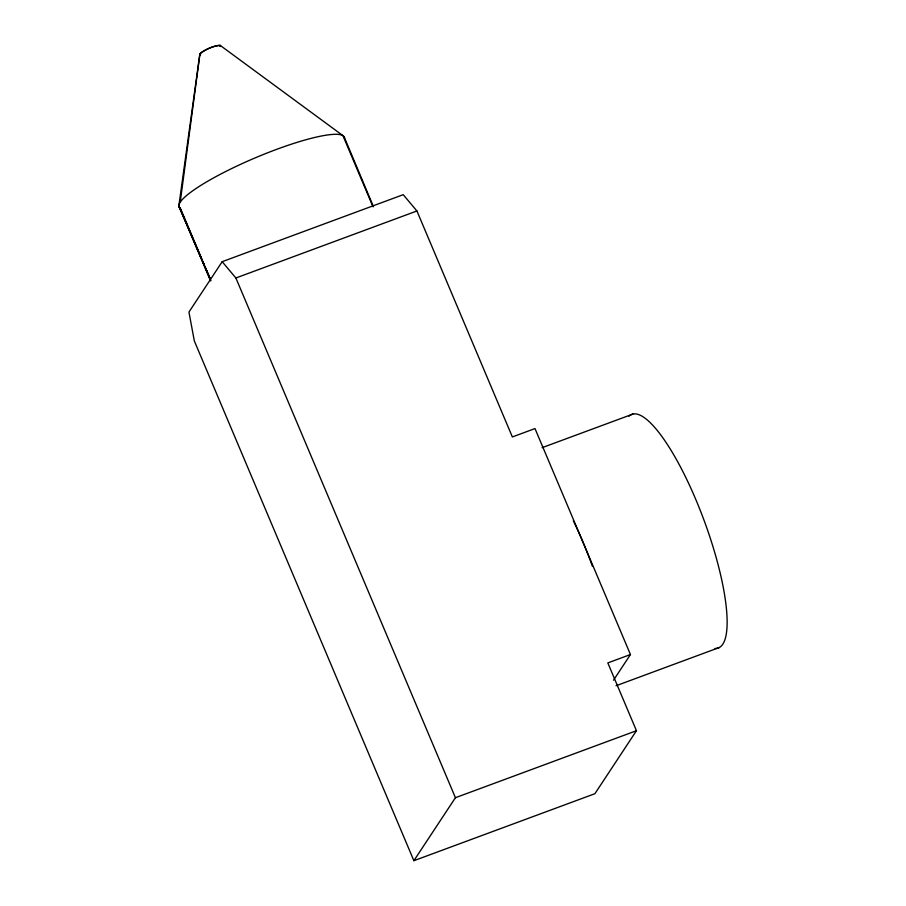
<?xml version="1.0" encoding="UTF-8"?>
<svg xmlns="http://www.w3.org/2000/svg" width="906" height="906" viewBox="0 0 906 906"><rect width="100%" height="100%" fill="white"/><g stroke="black" fill="none" stroke-linecap="round" stroke-linejoin="round"><path stroke-width="1.36" d="M180.226 202.174L199.966 53.782C205.651 49.252 213.001 45.787 220.305 45.47L342.944 135.64L372.944 206.67M210.498 280.701L178.867 205.798L199.796 54.235M222.185 261.687L188.946 312.072L194.337 340.973L413.872 860.7L594.902 793.701L636.454 730.712L607.824 662.92L630.451 654.54L534.993 428.572L512.366 436.952L416.919 210.973L403.215 194.677L222.185 261.687L235.888 277.983L455.424 797.71L413.872 860.7M613.521 680.202L630.451 654.54M235.888 277.983L416.919 210.973M542.094 447.677L632.875 414.076M616.012 685.763L719.375 647.496M455.424 797.71L636.454 730.712M179.252 207.248L210.917 280.735M178.867 205.798L210.385 279.433M201.71 258.776L180.441 208.403A89.671 15.572 -22.9 0 1 253.533 158.573A89.671 15.572 -22.9 0 1 344.518 138.244M202.808 261.358L204.439 265.231M205.537 267.814L210.441 279.433M344.121 136.795L373.453 206.67M220.305 45.47L220.328 46.24M199.966 53.782L200 54.553M200.6 54.711A11.212 1.948 -22.9 0 1 209.501 48.177A11.212 1.948 -22.9 0 1 220.124 46.512M573.317 520.746A124.541 30.917 69.7 0 1 592.399 566.295M628.968 416.228A124.541 30.917 69.7 0 1 704.019 520.237A124.541 30.917 69.7 0 1 715.038 648.458"/></g></svg>
